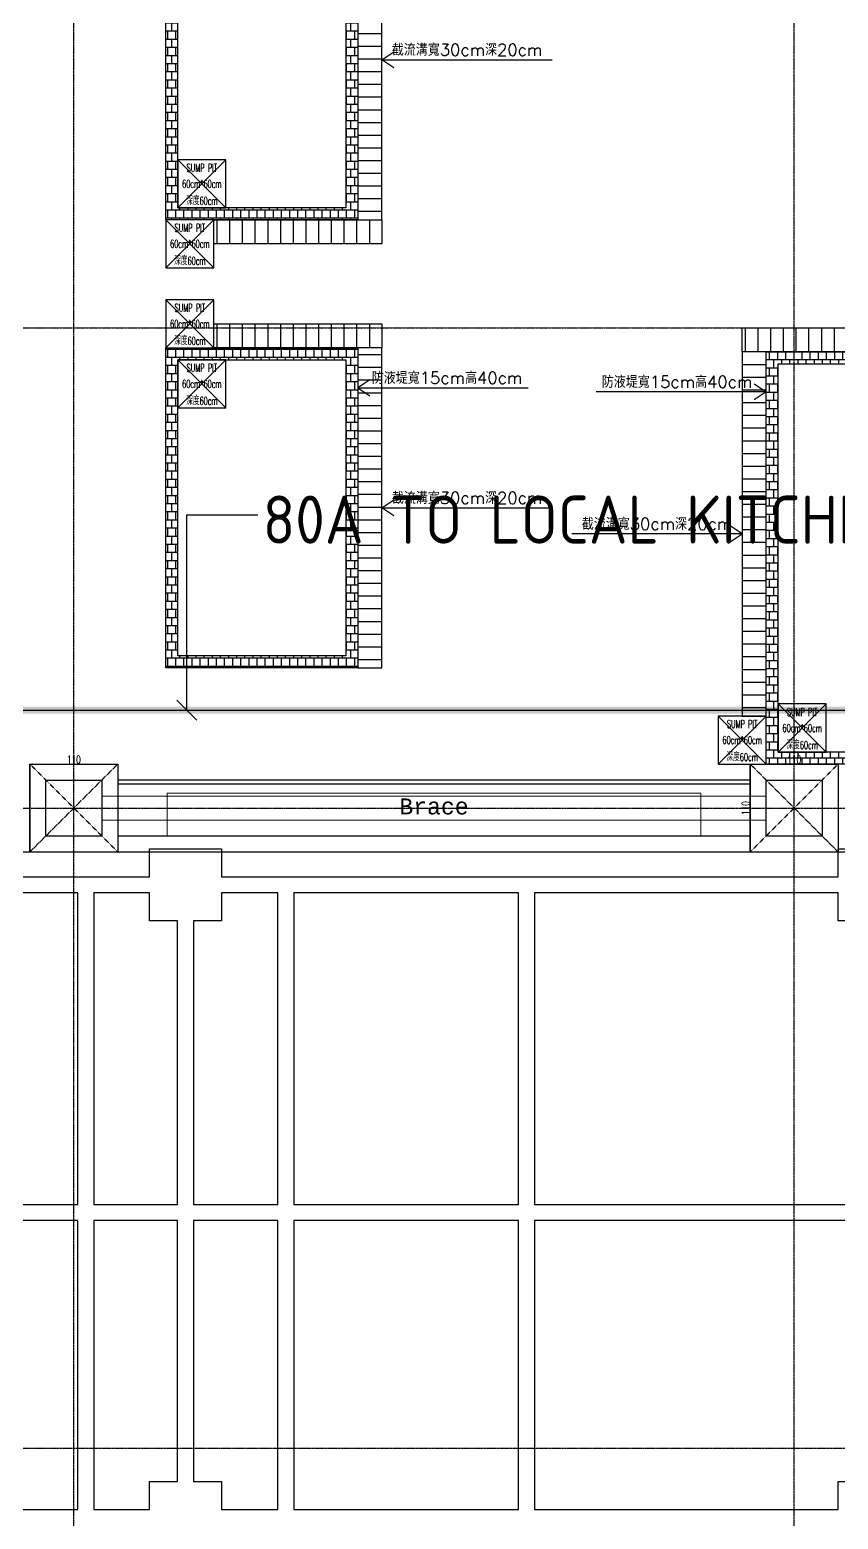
# Model space of a CAD drawing. Header units: millimetres. Extents: x -21841 to 195597, y -1659 to 112111.
# Drawn here: x 7205 to 8215, y 10661 to 12522 of the extents above; entities that cross this region are included whole.
import ezdxf
from ezdxf.enums import TextEntityAlignment as Align

# ---------------------------------------------------------------- set-up
doc = ezdxf.new("R2010")
doc.units = ezdxf.units.MM
doc.linetypes.add('X-N-FAB-L10$0$COL-CEN-LIN', pattern=[3.25, 2.5, -0.25, 0.25, -0.25])
doc.linetypes.add('X-N-FAB-L10$0$HIDDEN', pattern=[0.375, 0.25, -0.125])
for name, color, linetype in [('0-FMCS', 6, 'Continuous'), ('0-XREF', 7, 'Continuous'), ('188K-SM-07-F10-MECH-Nature Gas-Y2257103$0$0-NG', 1, 'Continuous'), ('188K-SM-07-F10-MECH-Nature Gas-Y2257103$0$PV-TXT', 7, 'Continuous'), ('X-N-FAB-L10$0$0-NC', 8, 'Continuous'), ('X-N-FAB-L10$0$0-ND', 8, 'Continuous'), ('X-N-FAB-L10$0$00-Dike', 5, 'Continuous'), ('X-N-FAB-L10$0$00-SUMP PIT', 3, 'Continuous'), ('X-N-FAB-L10$0$00-截流溝', 8, 'Continuous'), ('X-N-FAB-L10$0$08', 8, 'Continuous'), ('X-N-FAB-L10$0$CCL', 8, 'X-N-FAB-L10$0$COL-CEN-LIN'), ('X-N-FAB-L10$0$COL', 8, 'Continuous'), ('X-N-FAB-L10$0$COL-S', 8, 'Continuous'), ('X-N-FAB-L10$0$TXT', 8, 'Continuous'), ('X-N-FAB-L10$0$TXT-C', 8, 'Continuous'), ('X-N-FAB-L10$0$WALL-P', 8, 'Continuous'), ('X-N-FAB-L10$0$WALL-RC', 8, 'Continuous'), ('X-S-FAB-L10$0$0-DIM-TXT', 8, 'Continuous'), ('X-S-FAB-L10$0$Steel Frame-188K', 8, 'Continuous')]:
    doc.layers.add(name, color=color, linetype=linetype)
doc.layers.add('X-N-FAB-L10$0$ARC', color=8, linetype='Continuous', lineweight=0)
doc.styles.add('188K-SM-07-F10-MECH-Nature Gas-Y2257103$0$Standard', font='arial.ttf')
doc.styles.add('188K-SM-07-F10-MECH-Nature Gas-Y2257103$0$XFM7P20PV-200K$0$aa-txt', font='isocp.shx', dxfattribs={"bigfont": 'chineset'})
doc.styles.add('X-N-FAB-L10$0$ATS', font='monotxt.shx', dxfattribs={"bigfont": 'BIGFONT.shx'})
doc.styles.add('X-N-FAB-L10$0$CHINA', font='simplex.shx', dxfattribs={"width": 0.75, "bigfont": 'chineset.shx'})
doc.styles.add('X-N-FAB-L10$0$COL-NUM', font='romanc')
doc.styles.add('X-N-FAB-L10$0$DIM', font='simplex.shx', dxfattribs={"width": 0.67, "bigfont": 'chineset.shx'})
doc.styles.add('X-N-FAB-L10$0$STANDARD', font='SIMPLEX', dxfattribs={"bigfont": 'BIGFONT'})
doc.styles.add('X-S-FAB-L10$0$CHINA', font='simplex.shx', dxfattribs={"width": 0.75, "bigfont": 'chineset.shx'})
doc.styles.add('X-S-FAB-L10$0$Standard', font='', dxfattribs={"width": 0.8})
doc.styles.add('X-S-FAB-L10$0$TG_NOTE_TEXT', font='simplex.shx', dxfattribs={"width": 0.75, "bigfont": 'chineset.shx'})
doc.styles.get('X-S-FAB-L10$0$Standard').set_extended_font_data('Microsoft JhengHei')
doc.dimstyles.new('188K-SM-07-F10-MECH-Nature Gas-Y2257103$0$ISO-25', dxfattribs={"dimtxt": 2.5, "dimasz": 2.5, "dimexe": 1.25, "dimexo": 0.625, "dimtad": 1, "dimtxsty": '188K-SM-07-F10-MECH-Nature Gas-Y2257103$0$Standard', "dimcen": 2.5, "dimadec": 0, "dimazin": 0, "dimtfac": 1, "dimtmove": 0, "dimatfit": 3, "dimfxl": 1, "dimarcsym": 0})

# ---------------------------------------------------------------- blocks, each defined once
blk = doc.blocks.new('X-N-FAB-L10$0$SUMP PIT')
at = {"layer": 'X-N-FAB-L10$0$08'}
for p, q in [((-30, 30), (30, -30)), ((-30, -30), (30, 30))]:
    blk.add_line(p, q, dxfattribs=at)
blk.add_lwpolyline([(-30, -30), (30, -30), (30, 30), (-30, 30)], close=True, dxfattribs=at)
at = {"layer": 'X-N-FAB-L10$0$TXT-C', "style": 'X-N-FAB-L10$0$STANDARD', "width": 0.6}
for s, p in [('SUMP PIT', (0, 20)), ('60cm*60cm', (0, 0)), ('深度60cm', (0, -20))]:
    blk.add_text(s, height=10, dxfattribs=at).set_placement(p, align=Align.MIDDLE)
blk = doc.blocks.new('X-N-FAB-L10')
at = {"layer": 'X-N-FAB-L10$0$00-Dike'}
h = blk.add_hatch(dxfattribs=at)
h.set_pattern_fill('AR-B88', color=8, scale=0.05)
h.set_pattern_definition([(0, (-1975, 633.8), (0, 10.16), []), (90, (-1975, 633.8), (-5.08, 10.16), [10.16, -10.16])])
h.paths.add_polyline_path([(7375, 12685), (7615, 12685), (7615, 12285), (7375, 12285)])
h.paths.add_polyline_path([(7390, 12670), (7600, 12670), (7600, 12300), (7390, 12300)], flags=16)
h = blk.add_hatch(dxfattribs=at)
h.set_pattern_fill('AR-B88', color=8, scale=0.05)
h.set_pattern_definition([(0, (-1975, 73.8), (0, 10.16), []), (90, (-1975, 73.8), (-5.08, 10.16), [10.16, -10.16])])
h.paths.add_polyline_path([(7375, 12125), (7615, 12125), (7615, 11725), (7375, 11725)])
h.paths.add_polyline_path([(7390, 12110), (7600, 12110), (7600, 11740), (7390, 11740)], flags=16)
h = blk.add_hatch(dxfattribs=at)
h.set_pattern_fill('AR-B88', color=8, scale=0.05)
h.set_pattern_definition([(0, (-4530, 20), (0, 10.16), []), (90, (-4530, 20), (-5.08, 10.16), [10.16, -10.16])])
h.paths.add_polyline_path([(8125, 12120), (8430, 12120), (8430, 11605), (8125, 11605)])
h.paths.add_polyline_path([(8140, 12105), (8415, 12105), (8415, 11620), (8140, 11620)], flags=16)
at = {"layer": 'X-N-FAB-L10$0$00-截流溝'}
h = blk.add_hatch(dxfattribs=at)
h.set_pattern_fill('ANSI31', color=8, scale=5, angle=-45)
h.set_pattern_definition([(360, (-5210, 25789.39), (6e-15, 15.875), [])])
h.paths.add_polyline_path([(7615, 12685), (7615, 12285), (7645, 12285), (7645, 12685)])
h = blk.add_hatch(dxfattribs=at)
h.set_pattern_fill('ANSI31', color=8, scale=5, angle=45)
h.set_pattern_definition([(90, (-8102.5, -570), (-15.875, 3e-15), [])])
h.paths.add_polyline_path([(7645, 12255), (7435, 12255), (7435, 12285), (7645, 12285)])
h = blk.add_hatch(dxfattribs=at)
h.set_pattern_fill('ANSI31', color=8, scale=5, angle=45)
h.set_pattern_definition([(90, (-8102.5, -700), (-15.875, 3e-15), [])])
h.paths.add_polyline_path([(7645, 12125), (7435, 12125), (7435, 12155), (7645, 12155)])
h = blk.add_hatch(dxfattribs=at)
h.set_pattern_fill('ANSI31', color=8, scale=5, angle=45)
h.set_pattern_definition([(90, (-7442.5, -705), (-15.875, 3e-15), [])])
h.paths.add_polyline_path([(8430, 12120), (8095, 12120), (8095, 12150), (8430, 12150)])
h = blk.add_hatch(dxfattribs=at)
h.set_pattern_fill('ANSI31', color=8, scale=5, angle=-45)
h.set_pattern_definition([(360, (-5210, 25229.39), (6e-15, 15.875), [])])
h.paths.add_polyline_path([(7615, 12125), (7615, 11725), (7645, 11725), (7645, 12125)])
h = blk.add_hatch(dxfattribs=at)
h.set_pattern_fill('ANSI31', color=8, scale=5, angle=-45)
h.set_pattern_definition([(360, (-4730, 25169.39), (6e-15, 15.875), [])])
h.paths.add_polyline_path([(8095, 12120), (8095, 11665), (8125, 11665), (8125, 12120)])
at = {"layer": 'DEFPOINTS', "color": 8, "linetype": 'X-N-FAB-L10$0$HIDDEN', "ltscale": 0.1}
for p, q in [((7315, 11605), (7205, 11495)), ((7205, 11605), (7315, 11495)), ((8215, 11605), (8105, 11495)), ((8105, 11605), (8215, 11495))]:
    blk.add_line(p, q, dxfattribs=at)
at = {"layer": 'DEFPOINTS', "color": 8}
for p, q in [((7205, 11605), (7315, 11605)), ((7205, 11605), (7205, 11495)), ((8105, 11605), (8215, 11605)), ((8105, 11605), (8105, 11495))]:
    blk.add_line(p, q, dxfattribs=at)
at = {"layer": 'X-N-FAB-L10$0$00-Dike', "color": 8}
for points in [[(7375, 12685), (7615, 12685), (7615, 12285), (7375, 12285)], [(7390, 12670), (7600, 12670), (7600, 12300), (7390, 12300)], [(7375, 12125), (7615, 12125), (7615, 11725), (7375, 11725)], [(8125, 12120), (8430, 12120), (8430, 11605), (8125, 11605)], [(7390, 12110), (7600, 12110), (7600, 11740), (7390, 11740)], [(8140, 12105), (8415, 12105), (8415, 11620), (8140, 11620)]]:
    blk.add_lwpolyline(points, close=True, dxfattribs=at)
for points in [[(7630, 12085), (7615, 12075), (7630, 12065)], [(8110, 12080), (8125, 12070), (8110, 12060)]]:
    blk.add_lwpolyline(points, dxfattribs=at)
at = {"layer": 'X-N-FAB-L10$0$00-截流溝', "color": 8}
for points in [[(7615, 12685), (7615, 12285), (7645, 12285), (7645, 12685)], [(7645, 12255), (7435, 12255), (7435, 12285), (7645, 12285)], [(7645, 12125), (7435, 12125), (7435, 12155), (7645, 12155)], [(8430, 12120), (8095, 12120), (8095, 12150), (8430, 12150)], [(7615, 12125), (7615, 11725), (7645, 11725), (7645, 12125)], [(8095, 12120), (8095, 11665), (8125, 11665), (8125, 12120)]]:
    blk.add_lwpolyline(points, close=True, dxfattribs=at)
blk.add_lwpolyline([(8080, 11882.5), (8095, 11892.5), (8080, 11902.5)], dxfattribs=at)
at = {"layer": 'X-N-FAB-L10$0$ARC', "color": 8}
for p, q in [((8125, 11565), (7295, 11565)), ((7295, 11565), (7295, 11535)), ((8043.5, 11568.5), (7376.5, 11568.5)), ((7376.5, 11568.5), (7376.5, 11515)), ((8043.5, 11515), (8043.5, 11568.5)), ((8125, 11535), (8125, 11565)), ((7295, 11535), (8125, 11535))]:
    blk.add_line(p, q, dxfattribs=at)
at = {"layer": 'X-N-FAB-L10$0$CCL', "color": 8}
for p, q in [((7260, 10600), (7260, 19760)), ((8160, 10600), (8160, 19760)), ((-720, 12150), (27370, 12150)), ((-720, 11550), (27370, 11550)), ((-720, 10750), (27370, 10750))]:
    blk.add_line(p, q, dxfattribs=at)
at = {"layer": 'X-N-FAB-L10$0$COL', "color": 8, "ltscale": 0.1}
for p, q in [((7205, 11605), (7315, 11605)), ((7205, 11495), (7205, 11605)), ((7315, 11605), (7315, 11495)), ((8105, 11605), (8215, 11605)), ((8105, 11495), (8105, 11605)), ((8215, 11605), (8215, 11495)), ((7315, 11495), (7205, 11495)), ((8215, 11495), (8105, 11495))]:
    blk.add_line(p, q, dxfattribs=at)
at = {"layer": 'X-N-FAB-L10$0$COL-S', "color": 8}
for p, q in [((7225, 11585), (7295, 11585)), ((7225, 11515), (7225, 11585)), ((7295, 11585), (7295, 11515)), ((8125, 11585), (8195, 11585)), ((8125, 11515), (8125, 11585)), ((8195, 11585), (8195, 11515)), ((7295, 11515), (7225, 11515)), ((8195, 11515), (8125, 11515))]:
    blk.add_line(p, q, dxfattribs=at)
at = {"layer": 'X-N-FAB-L10$0$TXT', "color": 8}
for points in [[(7660, 12475), (7645, 12485), (7660, 12495)], [(7645, 12485), (7857.62, 12485)], [(7615, 12075), (7827.601, 12075)], [(8125, 12070), (7912.399, 12070)], [(7660, 11915), (7645, 11925), (7660, 11935)], [(7645, 11925), (7857.62, 11925)], [(8095, 11892.5), (7882.38, 11892.5)]]:
    blk.add_lwpolyline(points, dxfattribs=at)
at = {"layer": 'X-N-FAB-L10$0$WALL-P', "color": 8}
for p, q in [((8105, 11585), (7315, 11585)), ((8105, 11580), (7315, 11580))]:
    blk.add_line(p, q, dxfattribs=at)
at = {"layer": 'X-N-FAB-L10$0$WALL-RC', "color": 8}
for p, q in [((8105, 11515), (7315, 11515)), ((8440, 11495), (3380, 11495))]:
    blk.add_line(p, q, dxfattribs=at)
at = {"layer": 'X-N-FAB-L10$0$00-SUMP PIT', "color": 8}
for p in [(7420, 12330), (7405, 12255), (7405, 12155), (7420, 12080), (8170, 11650), (8095, 11635)]:
    blk.add_blockref('X-N-FAB-L10$0$SUMP PIT', p, dxfattribs=at)
at = {"layer": 'DEFPOINTS', "color": 8, "char_height": 10, "attachment_point": 5, "style": 'X-N-FAB-L10$0$DIM'}
for insert in [(7260, 11610.5), (8160, 11610.5)]:
    blk.add_mtext('\\A1;110', dxfattribs=dict(at, insert=insert))
at = {"layer": 'DEFPOINTS', "color": 8, "insert": (8099.5, 11550), "char_height": 10, "attachment_point": 5, "rotation": 90, "style": 'X-N-FAB-L10$0$DIM'}
blk.add_mtext('\\A1;110', dxfattribs=at)
at = {"layer": 'X-N-FAB-L10$0$0-NC', "color": 8, "style": 'X-N-FAB-L10$0$COL-NUM'}
for p in [(1860, 19880), (2760, 19880), (3660, 19880), (4560, 19880), (5460, 19880), (6360, 19880), (7260, 19880), (8160, 19880), (9060, 19880), (9960, 19880), (10860, 19880), (11760, 19880), (12660, 19880), (13560, 19880), (14460, 19880), (15360, 19880), (16260, 19880), (17160, 19880), (18060, 19880), (18960, 19880), (19860, 19880), (20760, 19880), (21660, 19880), (22560, 19880), (-840, 13950), (-840, 13350), (-840, 12750), (-840, 12150), (-840, 11550), (-840, 10750)]:
    blk.add_attdef('GRID-Y', text='', height=120, dxfattribs=at).set_placement(p, align=Align.MIDDLE_CENTER)
at = {"layer": 'X-N-FAB-L10$0$0-ND', "color": 8, "style": 'X-N-FAB-L10$0$CHINA'}
blk.add_attdef('NO', text='', height=33.333, dxfattribs=at).set_placement((23327.5, 11380), align=Align.MIDDLE)
at = {"layer": 'X-N-FAB-L10$0$ARC', "color": 8, "style": 'X-N-FAB-L10$0$ATS'}
blk.add_text('Brace', height=20, dxfattribs=at).set_placement((7710, 11552), align=Align.MIDDLE_CENTER)
at = {"layer": 'X-N-FAB-L10$0$TXT', "color": 8, "style": 'X-N-FAB-L10$0$CHINA'}
for s, p in [('截流溝寬30cm深20cm', (7751.31, 12490)), ('防液堤寬15cm高40cm', (7726.301, 12080)), ('防液堤寬15cm高40cm', (8013.699, 12075)), ('截流溝寬30cm深20cm', (7751.31, 11930)), ('截流溝寬30cm深20cm', (7988.69, 11897.5))]:
    blk.add_text(s, height=15, dxfattribs=at).set_placement(p, align=Align.CENTER)
blk = doc.blocks.new('188K-SM-07-F10-MECH-Nature Gas-Y2257103$0$_Oblique')
at = {"color": 0, "linetype": 'ByBlock', "lineweight": -2}
blk.add_line((-0.5, -0.5), (0.5, 0.5), dxfattribs=at)
blk = doc.blocks.new('X-S-FAB-L10')
at = {"layer": 'X-S-FAB-L10$0$Steel Frame-188K'}
blk.add_lwpolyline([(6885, 11464), (7354.516, 11464), (7354.516, 11499), (7444.516, 11499), (7444.516, 11464), (8215, 11464), (8215, 11499), (8305, 11499), (8305, 11409), (8270, 11409), (8270, 10708.606), (8305, 10708.606), (8305, 10673.606), (9315, 10673.606), (9315, 10708.606), (9350, 10708.606), (9350, 11409), (9315, 11409), (9315, 11499), (9405, 11499), (9405, 11464), (10155, 11464)], dxfattribs=at)
for points in [[(7264.989, 11444), (7034.989, 11444), (7034.989, 11054.706), (7264.989, 11054.706)], [(7389.516, 11409), (7354.516, 11409), (7354.516, 11444), (7284.989, 11444), (7284.989, 11054.706), (7389.516, 11054.706)], [(7514.989, 11444), (7444.516, 11444), (7444.516, 11409), (7409.516, 11409), (7409.516, 11054.706), (7514.989, 11054.706)], [(7815.632, 11444), (7534.989, 11444), (7534.989, 11054.706), (7815.632, 11054.706)], [(8250, 11409), (8215, 11409), (8215, 11444), (7835.632, 11444), (7835.632, 11054.706), (8250, 11054.706)], [(7264.989, 11034.706), (7034.989, 11034.706), (7034.989, 10673.606), (7264.989, 10673.606)], [(7389.516, 11034.706), (7284.989, 11034.706), (7284.989, 10673.606), (7354.516, 10673.606), (7354.516, 10708.606), (7389.516, 10708.606)], [(7514.989, 11034.706), (7409.516, 11034.706), (7409.516, 10708.606), (7444.516, 10708.606), (7444.516, 10673.606), (7514.989, 10673.606)], [(7815.632, 11034.706), (7534.989, 11034.706), (7534.989, 10673.606), (7815.632, 10673.606)], [(8250, 11034.706), (7835.632, 11034.706), (7835.632, 10673.606), (8215, 10673.606), (8215, 10708.606), (8250, 10708.606)]]:
    blk.add_lwpolyline(points, close=True, dxfattribs=at)
at = {"style": 'X-S-FAB-L10$0$TG_NOTE_TEXT', "width": 0.5, "flags": 1}
for p in [(7463.301, 9020), (18268.251, 8649), (11197.77, 4800.167), (16485.801, 4800.167), (25420.27, 2635), (13360, 320.001, 0), (7463.301, -33.333)]:
    blk.add_attdef('WH', text='', height=20, dxfattribs=at).set_placement(p, align=Align.BOTTOM_LEFT)
at = {"width": 0.5}
for style, p in [('X-S-FAB-L10$0$TG_NOTE_TEXT', (7585, 9020)), ('X-S-FAB-L10$0$TG_NOTE_TEXT', (18389.95, 8649)), ('X-S-FAB-L10$0$TG_NOTE_TEXT', (11117.5, 4813.5)), ('X-S-FAB-L10$0$TG_NOTE_TEXT', (16607.5, 4813.5)), ('X-S-FAB-L10$0$TG_NOTE_TEXT', (25350, 2635)), ('X-S-FAB-L10$0$Standard', (13129.375, 325.001, 0)), ('X-S-FAB-L10$0$TG_NOTE_TEXT', (7585, -20))]:
    blk.add_attdef('DESC', text='', height=10, dxfattribs=dict(at, style=style)).set_placement(p, align=Align.BOTTOM_LEFT)
for tag, style, p in [('TYPE', 'X-S-FAB-L10$0$TG_NOTE_TEXT', (7619.286, 9020)), ('NO', 'X-S-FAB-L10$0$TG_NOTE_TEXT', (7650.095, 9020)), ('TYPE', 'X-S-FAB-L10$0$TG_NOTE_TEXT', (18424.236, 8649)), ('NO', 'X-S-FAB-L10$0$TG_NOTE_TEXT', (18455.045, 8649)), ('NO', 'X-S-FAB-L10$0$TG_NOTE_TEXT', (11088.595, 4813.5)), ('TYPE', 'X-S-FAB-L10$0$TG_NOTE_TEXT', (11151.786, 4813.5)), ('TYPE', 'X-S-FAB-L10$0$TG_NOTE_TEXT', (16641.786, 4813.5)), ('NO', 'X-S-FAB-L10$0$TG_NOTE_TEXT', (16672.595, 4813.5)), ('NO', 'X-S-FAB-L10$0$TG_NOTE_TEXT', (25313, 2635)), ('TYPE', 'X-S-FAB-L10$0$TG_NOTE_TEXT', (25350, 2635)), ('NO', 'X-S-FAB-L10$0$Standard', (13100, 320.001, 0)), ('TYPE', 'X-S-FAB-L10$0$Standard', (13129.375, 320.001, 0)), ('TYPE', 'X-S-FAB-L10$0$TG_NOTE_TEXT', (7619.286, -20)), ('NO', 'X-S-FAB-L10$0$TG_NOTE_TEXT', (7650.095, -20))]:
    blk.add_attdef(tag, text='', height=10, dxfattribs=dict(at, style=style)).set_placement(p, align=Align.BOTTOM_RIGHT)
at = {"style": 'X-S-FAB-L10$0$TG_NOTE_TEXT', "width": 0.5, "flags": 1}
for rotation, p in [(180, (43, 7480)), (180, (943, 7480)), (90, (24310, 3717.77)), (270, (17080, 1711.699))]:
    blk.add_attdef('WH', text='', height=20, rotation=rotation, dxfattribs=at).set_placement(p, align=Align.BOTTOM_LEFT)
at = {"width": 0.5}
for rotation, style, p in [(180, 'X-S-FAB-L10$0$Standard', (317.625, 7480)), (180, 'X-S-FAB-L10$0$Standard', (1217.625, 7480)), (90, 'X-S-FAB-L10$0$TG_NOTE_TEXT', (24310, 3647.5)), (270, 'X-S-FAB-L10$0$TG_NOTE_TEXT', (17080, 1605))]:
    blk.add_attdef('DESC', text='', height=10, rotation=rotation, dxfattribs=dict(at, style=style)).set_placement(p, align=Align.BOTTOM_LEFT)
for tag, rotation, style, p in [('TYPE', 180, 'X-S-FAB-L10$0$Standard', (317.625, 7480)), ('NO', 180, 'X-S-FAB-L10$0$Standard', (347, 7480)), ('TYPE', 180, 'X-S-FAB-L10$0$Standard', (1217.625, 7480)), ('NO', 180, 'X-S-FAB-L10$0$Standard', (1247, 7480)), ('TYPE', 90, 'X-S-FAB-L10$0$TG_NOTE_TEXT', (24310, 3647.5)), ('NO', 90, 'X-S-FAB-L10$0$TG_NOTE_TEXT', (24310, 3610.5)), ('TYPE', 270, 'X-S-FAB-L10$0$TG_NOTE_TEXT', (17080, 1605)), ('NO', 270, 'X-S-FAB-L10$0$TG_NOTE_TEXT', (17080, 1573))]:
    blk.add_attdef(tag, text='', height=10, rotation=rotation, dxfattribs=dict(at, style=style)).set_placement(p, align=Align.BOTTOM_RIGHT)
at = {"layer": 'X-S-FAB-L10$0$0-DIM-TXT', "style": 'X-S-FAB-L10$0$CHINA', "width": 0.75}
for p in [(667.414, 7855.1, -2689.4), (22627.353, 6728.814), (25644.722, 6728.814), (24778.787, 5569.051), (1118.252, 4980), (417.801, 4594.623), (23874.84, 4355), (22927.43, 4330.122), (23749.869, 3901.367), (417.801, 3765.236), (1118.252, 3730), (417.801, 3115.79), (536.882, 2227.832), (16908.994, 1782.652), (888.445, 880.466), (16977.43, 750), (18878.841, 750), (25641.221, 553.233), (21364.03, 526.894)]:
    blk.add_attdef('HIG', text='', height=80, dxfattribs=at).set_placement(p, align=Align.MIDDLE_LEFT)
blk = doc.blocks.new('188K-SM-07-F10-MECH-Nature Gas-Y2257103')
at = {"layer": '188K-SM-07-F10-MECH-Nature Gas-Y2257103$0$0-NG'}
blk.add_line((6264.9, 11672.3), (23710, 11672.3), dxfattribs=at)
at = {"layer": '188K-SM-07-F10-MECH-Nature Gas-Y2257103$0$0-NG', "const_width": 8.9}
blk.add_lwpolyline([(6264.9, 9504), (6264.9, 11672.3), (23710, 11672.3), (23710, 13447.9), (25058.3, 13447.9), (25058.3, 15942.5)], dxfattribs=at)
at = {"layer": '188K-SM-07-F10-MECH-Nature Gas-Y2257103$0$PV-TXT', "extrusion": (0, 0, -1), "style": '188K-SM-07-F10-MECH-Nature Gas-Y2257103$0$XFM7P20PV-200K$0$aa-txt', "text_generation_flag": 2}
blk.add_text('80A TO LOCAL KITCHEN', height=60, dxfattribs=at).set_placement((-7496, 11880.4))
at = {"layer": '188K-SM-07-F10-MECH-Nature Gas-Y2257103$0$PV-TXT'}
blk.add_leader([(7401.2, 11672.3), (7401.2, 11916.5), (7490.1, 11916.5)], dimstyle='188K-SM-07-F10-MECH-Nature Gas-Y2257103$0$ISO-25', override={"dimscale": 10, "dimgap": 0.625, "dimtad": 0, "dimldrblk": '188K-SM-07-F10-MECH-Nature Gas-Y2257103$0$_Oblique'}, dxfattribs=at)

msp = doc.modelspace()

# ---------------------------------------------------------------- block references
at = {"layer": '0-FMCS', "color": 5}
for name in ['X-N-FAB-L10', '188K-SM-07-F10-MECH-Nature Gas-Y2257103', 'X-S-FAB-L10']:
    msp.add_blockref(name, (0, 0), dxfattribs=at)
at = {"layer": '0-XREF'}
msp.add_blockref('X-N-FAB-L10', (0, 0), dxfattribs=at)

doc.saveas('drawing.dxf')
